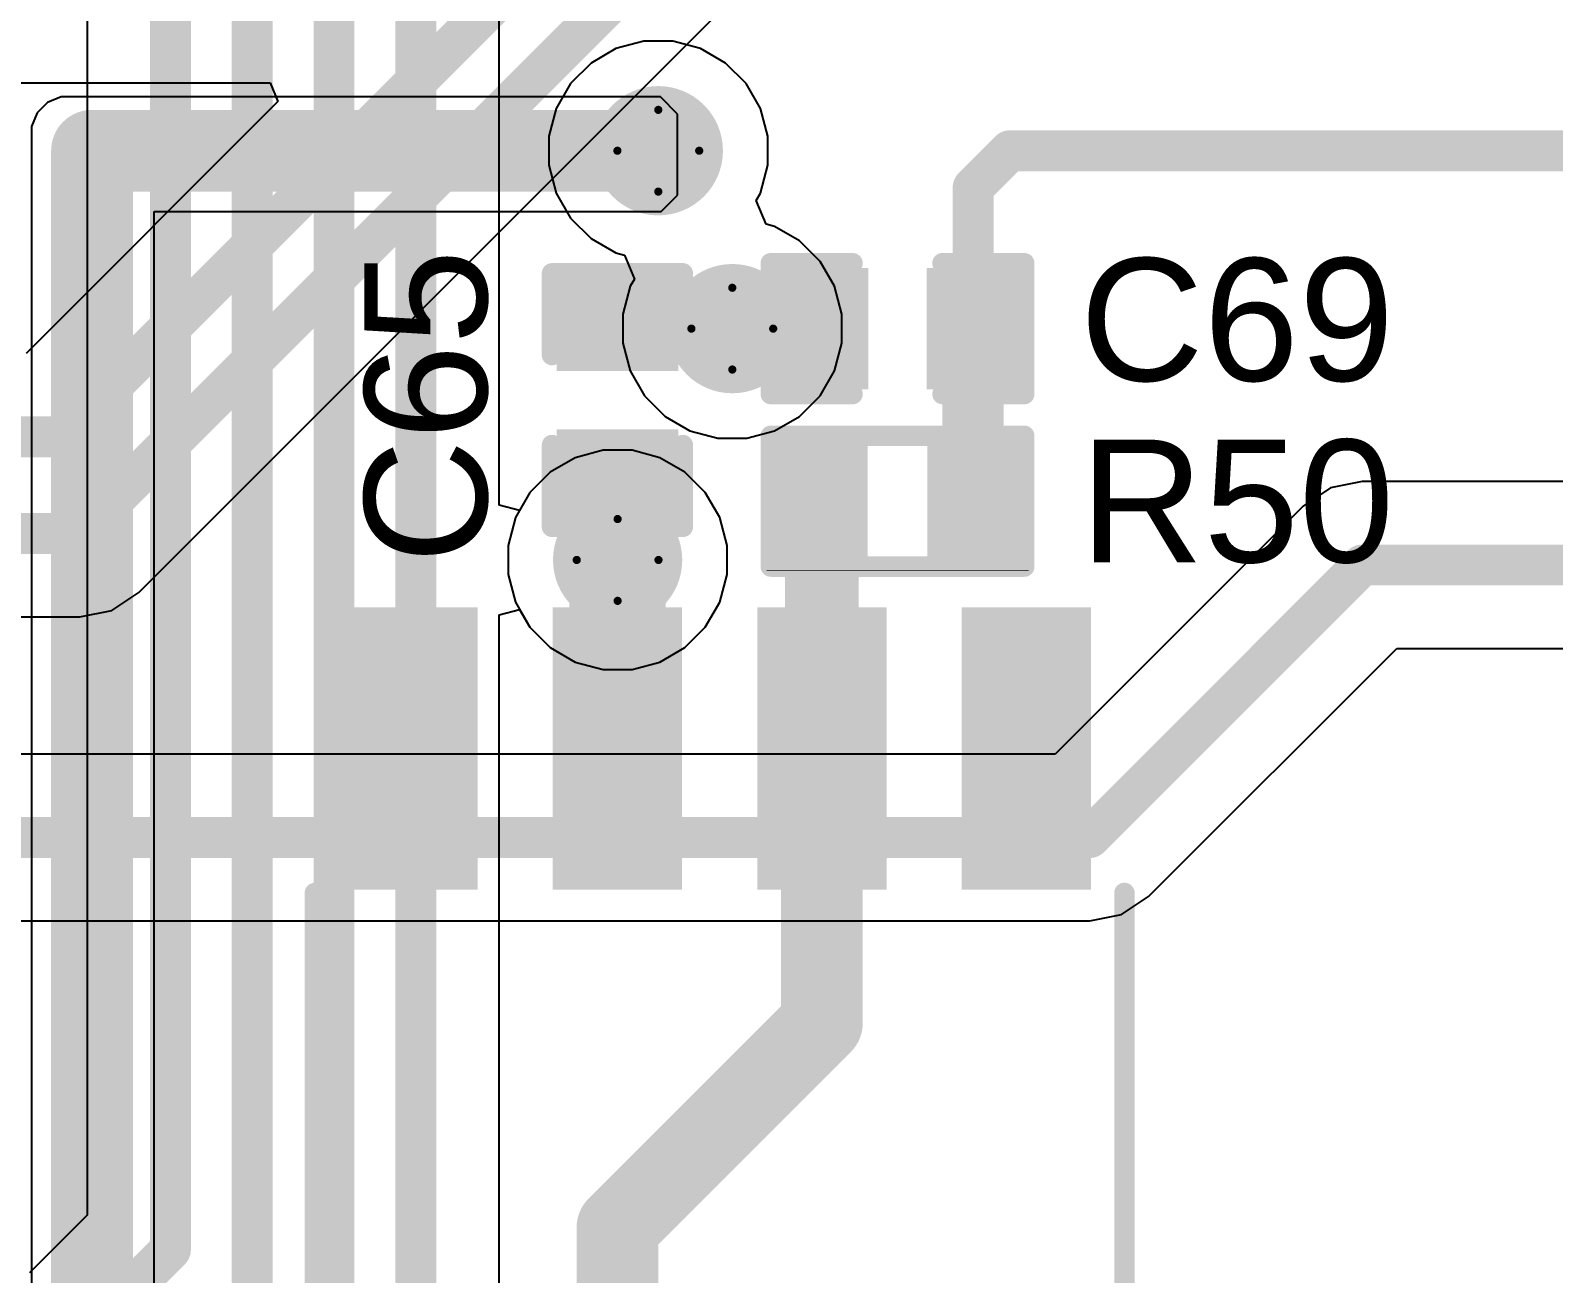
# Model space of a CAD drawing. Header units: inches. Extents: x -17.5 to 14.7, y -6.2 to 5.9.
# Drawn here: x 0.6383 to 1.0109, y 1.9564 to 2.2604 of the extents above; entities that cross this region are included whole.
import ezdxf

# ---------------------------------------------------------------- set-up
doc = ezdxf.new("R2010")
doc.units = ezdxf.units.IN
doc.header["$MEASUREMENT"] = 0
for name, color, linetype in [('Bottom Layer', 5, 'Continuous'), ('Bottom Solder', 6, 'Continuous'), ('Drill Drawing', 1, 'Continuous'), ('Ground Layer', 76, 'Continuous'), ('Power Layer', 16, 'Continuous'), ('Top Layer', 1, 'Continuous'), ('Top Overlay', 2, 'Continuous'), ('Top Paste', 8, 'Continuous'), ('Top Solder', 216, 'Continuous'), ('Via Holes', 16, 'Continuous')]:
    doc.layers.add(name, color=color, linetype=linetype)
doc.styles.add('Arial', font='', dxfattribs={"height": 0.2})
doc.styles.get('Arial').set_extended_font_data('Arial')

# ---------------------------------------------------------------- blocks, each defined once
blk = doc.blocks.new('SOIC_8_0_154___3_90___W______7')
at = {"layer": 'Top Layer'}
for points in [[(-0.13681, 0.06319), (-0.13681, 0.08681), (-0.07579, 0.08681), (-0.07579, 0.06319)], [(0.07579, 0.06319), (0.07579, 0.08681), (0.13681, 0.08681), (0.13681, 0.06319)], [(-0.13681, 0.01319), (-0.13681, 0.03681), (-0.07579, 0.03681), (-0.07579, 0.01319)], [(0.07579, 0.01319), (0.07579, 0.03681), (0.13681, 0.03681), (0.13681, 0.01319)], [(-0.13681, -0.03681), (-0.13681, -0.01319), (-0.07579, -0.01319), (-0.07579, -0.03681)], [(0.07579, -0.03681), (0.07579, -0.01319), (0.13681, -0.01319), (0.13681, -0.03681)], [(-0.13681, -0.08681), (-0.13681, -0.06319), (-0.07579, -0.06319), (-0.07579, -0.08681)], [(0.07579, -0.08681), (0.07579, -0.06319), (0.13681, -0.06319), (0.13681, -0.08681)]]:
    blk.add_hatch(color=1, dxfattribs=at).paths.add_polyline_path(points)
at = {"layer": 'Top Overlay'}
blk.add_hatch(color=2, dxfattribs=at).paths.add_polyline_path([(-0.07237, 0.06398), (-0.05837, 0.06398), (-0.05837, 0.08698), (-0.07237, 0.08698)])
at = {"layer": 'Top Paste'}
for points in [[(-0.13681, 0.06319), (-0.13681, 0.08681), (-0.07579, 0.08681), (-0.07579, 0.06319)], [(0.07579, 0.06319), (0.07579, 0.08681), (0.13681, 0.08681), (0.13681, 0.06319)], [(-0.13681, 0.01319), (-0.13681, 0.03681), (-0.07579, 0.03681), (-0.07579, 0.01319)], [(0.07579, 0.01319), (0.07579, 0.03681), (0.13681, 0.03681), (0.13681, 0.01319)], [(-0.13681, -0.03681), (-0.13681, -0.01319), (-0.07579, -0.01319), (-0.07579, -0.03681)], [(0.07579, -0.03681), (0.07579, -0.01319), (0.13681, -0.01319), (0.13681, -0.03681)], [(-0.13681, -0.08681), (-0.13681, -0.06319), (-0.07579, -0.06319), (-0.07579, -0.08681)], [(0.07579, -0.08681), (0.07579, -0.06319), (0.13681, -0.06319), (0.13681, -0.08681)]]:
    blk.add_hatch(color=8, dxfattribs=at).paths.add_polyline_path(points)
at = {"layer": 'Top Solder'}
for points in [[(-0.14081, 0.05919), (-0.14081, 0.09081), (-0.07179, 0.09081), (-0.07179, 0.05919)], [(0.07179, 0.05919), (0.07179, 0.09081), (0.14081, 0.09081), (0.14081, 0.05919)], [(-0.14081, 0.00919), (-0.14081, 0.04081), (-0.07179, 0.04081), (-0.07179, 0.00919)], [(0.07179, 0.00919), (0.07179, 0.04081), (0.14081, 0.04081), (0.14081, 0.00919)], [(-0.14081, -0.04081), (-0.14081, -0.00919), (-0.07179, -0.00919), (-0.07179, -0.04081)], [(0.07179, -0.04081), (0.07179, -0.00919), (0.14081, -0.00919), (0.14081, -0.04081)], [(-0.14081, -0.09081), (-0.14081, -0.05919), (-0.07179, -0.05919), (-0.07179, -0.09081)], [(0.07179, -0.09081), (0.07179, -0.05919), (0.14081, -0.05919), (0.14081, -0.09081)]]:
    blk.add_hatch(color=216, dxfattribs=at).paths.add_polyline_path(points)
at = {"layer": 'Top Overlay'}
for points in [[(-0.072, 0.099, 0.005, 0.005, 0), (0.071, 0.099, 0.005, 0.005, 0)], [(-0.14937, 0.081, 0.005, 0.005, 0), (-0.14937, 0.071, 0.005, 0.005, 0)], [(-0.14937, 0.081, 0.005, 0.005, 0), (-0.14437, 0.076, 0.005, 0.005, 0)], [(-0.14437, 0.076, 0.005, 0.005, 0), (-0.14937, 0.071, 0.005, 0.005, 0)], [(-0.072, -0.099, 0.005, 0.005, 0), (0.071, -0.099, 0.005, 0.005, 0)]]:
    blk.add_lwpolyline(points, format="xyseb", dxfattribs=at)
for points in [[(-0.07325, 0.099, 0.0025, 0.0025, 1), (-0.07075, 0.099, 0.0025, 0.0025, 1)], [(0.06975, 0.099, 0.0025, 0.0025, 1), (0.07225, 0.099, 0.0025, 0.0025, 1)], [(-0.15062, 0.081, 0.0025, 0.0025, 1), (-0.14812, 0.081, 0.0025, 0.0025, 1)], [(-0.15062, 0.081, 0.0025, 0.0025, 1), (-0.14812, 0.081, 0.0025, 0.0025, 1)], [(-0.14562, 0.076, 0.0025, 0.0025, 1), (-0.14312, 0.076, 0.0025, 0.0025, 1)], [(-0.14562, 0.076, 0.0025, 0.0025, 1), (-0.14312, 0.076, 0.0025, 0.0025, 1)], [(-0.15062, 0.071, 0.0025, 0.0025, 1), (-0.14812, 0.071, 0.0025, 0.0025, 1)], [(-0.15062, 0.071, 0.0025, 0.0025, 1), (-0.14812, 0.071, 0.0025, 0.0025, 1)], [(-0.07325, -0.099, 0.0025, 0.0025, 1), (-0.07075, -0.099, 0.0025, 0.0025, 1)], [(0.06975, -0.099, 0.0025, 0.0025, 1), (0.07225, -0.099, 0.0025, 0.0025, 1)]]:
    blk.add_lwpolyline(points, format="xyseb", close=True, dxfattribs=at)
blk = doc.blocks.new('R___0402_26')
at = {"layer": 'Top Layer'}
for points in [[(-0.0275, -0.0125), (-0.0275, 0.0125), (-0.0095, 0.0125), (-0.0095, -0.0125)], [(0.0095, -0.0125), (0.0095, 0.0125), (0.0275, 0.0125), (0.0275, -0.0125)]]:
    blk.add_hatch(color=1, dxfattribs=at).paths.add_polyline_path(points)
at = {"layer": 'Top Paste'}
for points in [[(-0.0275, -0.0125), (-0.0275, 0.0125), (-0.0095, 0.0125), (-0.0095, -0.0125)], [(0.0095, -0.0125), (0.0095, 0.0125), (0.0275, 0.0125), (0.0275, -0.0125)]]:
    blk.add_hatch(color=8, dxfattribs=at).paths.add_polyline_path(points)
at = {"layer": 'Top Solder'}
for points in [[(-0.02967, -0.01467), (-0.02967, 0.01467), (-0.00733, 0.01467), (-0.00733, -0.01467)], [(0.00733, -0.01467), (0.00733, 0.01467), (0.02967, 0.01467), (0.02967, -0.01467)]]:
    blk.add_hatch(color=216, dxfattribs=at).paths.add_polyline_path(points)
at = {"layer": 'Top Overlay'}
for points in [[(-0.031, -0.016, 0.005, 0.005, 0), (-0.031, 0.016, 0.005, 0.005, 0)], [(-0.031, 0.016, 0.005, 0.005, 0), (0.031, 0.016, 0.005, 0.005, 0)], [(0.031, -0.016, 0.005, 0.005, 0), (0.031, 0.016, 0.005, 0.005, 0)], [(-0.031, -0.016, 0.005, 0.005, 0), (0.031, -0.016, 0.005, 0.005, 0)], [(-0.032, -0.017, 0.000127, 0.000127, 0), (0.032, -0.017, 0.000127, 0.000127, 0)]]:
    blk.add_lwpolyline(points, format="xyseb", dxfattribs=at)
for points in [[(-0.03225, 0.016, 0.0025, 0.0025, 1), (-0.02975, 0.016, 0.0025, 0.0025, 1)], [(-0.03225, 0.016, 0.0025, 0.0025, 1), (-0.02975, 0.016, 0.0025, 0.0025, 1)], [(0.02975, 0.016, 0.0025, 0.0025, 1), (0.03225, 0.016, 0.0025, 0.0025, 1)], [(0.02975, 0.016, 0.0025, 0.0025, 1), (0.03225, 0.016, 0.0025, 0.0025, 1)], [(-0.03225, -0.016, 0.0025, 0.0025, 1), (-0.02975, -0.016, 0.0025, 0.0025, 1)], [(-0.03225, -0.016, 0.0025, 0.0025, 1), (-0.02975, -0.016, 0.0025, 0.0025, 1)], [(0.02975, -0.016, 0.0025, 0.0025, 1), (0.03225, -0.016, 0.0025, 0.0025, 1)], [(0.02975, -0.016, 0.0025, 0.0025, 1), (0.03225, -0.016, 0.0025, 0.0025, 1)], [(-0.03203, -0.017, 0.0000635, 0.0000635, 1), (-0.03197, -0.017, 0.0000635, 0.0000635, 1)], [(0.03197, -0.017, 0.0000635, 0.0000635, 1), (0.03203, -0.017, 0.0000635, 0.0000635, 1)]]:
    blk.add_lwpolyline(points, format="xyseb", close=True, dxfattribs=at)
blk = doc.blocks.new('C___0402_52')
at = {"layer": 'Top Layer'}
for points in [[(-0.0275, -0.0125), (-0.0275, 0.0125), (-0.0095, 0.0125), (-0.0095, -0.0125)], [(0.0095, -0.0125), (0.0095, 0.0125), (0.0275, 0.0125), (0.0275, -0.0125)]]:
    blk.add_hatch(color=1, dxfattribs=at).paths.add_polyline_path(points)
at = {"layer": 'Top Paste'}
for points in [[(-0.0275, -0.0125), (-0.0275, 0.0125), (-0.0095, 0.0125), (-0.0095, -0.0125)], [(0.0095, -0.0125), (0.0095, 0.0125), (0.0275, 0.0125), (0.0275, -0.0125)]]:
    blk.add_hatch(color=8, dxfattribs=at).paths.add_polyline_path(points)
at = {"layer": 'Top Solder'}
for points in [[(-0.02986, -0.01486), (-0.02986, 0.01486), (-0.00714, 0.01486), (-0.00714, -0.01486)], [(0.00714, -0.01486), (0.00714, 0.01486), (0.02986, 0.01486), (0.02986, -0.01486)]]:
    blk.add_hatch(color=216, dxfattribs=at).paths.add_polyline_path(points)
at = {"layer": 'Top Overlay'}
for points in [[(-0.031, 0.016, 0.005, 0.005, 0), (-0.011, 0.016, 0.005, 0.005, 0)], [(-0.031, -0.016, 0.005, 0.005, 0), (-0.031, 0.016, 0.005, 0.005, 0)], [(0.011, 0.016, 0.005, 0.005, 0), (0.031, 0.016, 0.005, 0.005, 0)], [(0.031, -0.016, 0.005, 0.005, 0), (0.031, 0.016, 0.005, 0.005, 0)], [(-0.031, -0.016, 0.005, 0.005, 0), (-0.011, -0.016, 0.005, 0.005, 0)], [(0.011, -0.016, 0.005, 0.005, 0), (0.031, -0.016, 0.005, 0.005, 0)]]:
    blk.add_lwpolyline(points, format="xyseb", dxfattribs=at)
for points in [[(-0.03225, 0.016, 0.0025, 0.0025, 1), (-0.02975, 0.016, 0.0025, 0.0025, 1)], [(-0.03225, 0.016, 0.0025, 0.0025, 1), (-0.02975, 0.016, 0.0025, 0.0025, 1)], [(-0.01225, 0.016, 0.0025, 0.0025, 1), (-0.00975, 0.016, 0.0025, 0.0025, 1)], [(0.00975, 0.016, 0.0025, 0.0025, 1), (0.01225, 0.016, 0.0025, 0.0025, 1)], [(0.02975, 0.016, 0.0025, 0.0025, 1), (0.03225, 0.016, 0.0025, 0.0025, 1)], [(0.02975, 0.016, 0.0025, 0.0025, 1), (0.03225, 0.016, 0.0025, 0.0025, 1)], [(-0.03225, -0.016, 0.0025, 0.0025, 1), (-0.02975, -0.016, 0.0025, 0.0025, 1)], [(-0.03225, -0.016, 0.0025, 0.0025, 1), (-0.02975, -0.016, 0.0025, 0.0025, 1)], [(-0.01225, -0.016, 0.0025, 0.0025, 1), (-0.00975, -0.016, 0.0025, 0.0025, 1)], [(0.00975, -0.016, 0.0025, 0.0025, 1), (0.01225, -0.016, 0.0025, 0.0025, 1)], [(0.02975, -0.016, 0.0025, 0.0025, 1), (0.03225, -0.016, 0.0025, 0.0025, 1)], [(0.02975, -0.016, 0.0025, 0.0025, 1), (0.03225, -0.016, 0.0025, 0.0025, 1)]]:
    blk.add_lwpolyline(points, format="xyseb", close=True, dxfattribs=at)
blk = doc.blocks.new('C___0402_53')
at = {"layer": 'Top Layer'}
for points in [[(-0.0275, -0.0125), (-0.0275, 0.0125), (-0.0095, 0.0125), (-0.0095, -0.0125)], [(0.0095, -0.0125), (0.0095, 0.0125), (0.0275, 0.0125), (0.0275, -0.0125)]]:
    blk.add_hatch(color=1, dxfattribs=at).paths.add_polyline_path(points)
at = {"layer": 'Top Paste'}
for points in [[(-0.0275, -0.0125), (-0.0275, 0.0125), (-0.0095, 0.0125), (-0.0095, -0.0125)], [(0.0095, -0.0125), (0.0095, 0.0125), (0.0275, 0.0125), (0.0275, -0.0125)]]:
    blk.add_hatch(color=8, dxfattribs=at).paths.add_polyline_path(points)
at = {"layer": 'Top Solder'}
for points in [[(-0.02986, -0.01486), (-0.02986, 0.01486), (-0.00714, 0.01486), (-0.00714, -0.01486)], [(0.00714, -0.01486), (0.00714, 0.01486), (0.02986, 0.01486), (0.02986, -0.01486)]]:
    blk.add_hatch(color=216, dxfattribs=at).paths.add_polyline_path(points)
at = {"layer": 'Top Overlay'}
for points in [[(-0.031, 0.016, 0.005, 0.005, 0), (-0.011, 0.016, 0.005, 0.005, 0)], [(-0.031, 0.016, 0.005, 0.005, 0), (-0.031, -0.016, 0.005, 0.005, 0)], [(0.011, 0.016, 0.005, 0.005, 0), (0.031, 0.016, 0.005, 0.005, 0)], [(0.031, 0.016, 0.005, 0.005, 0), (0.031, -0.016, 0.005, 0.005, 0)], [(-0.031, -0.016, 0.005, 0.005, 0), (-0.011, -0.016, 0.005, 0.005, 0)], [(0.011, -0.016, 0.005, 0.005, 0), (0.031, -0.016, 0.005, 0.005, 0)]]:
    blk.add_lwpolyline(points, format="xyseb", dxfattribs=at)
for points in [[(-0.03225, 0.016, 0.0025, 0.0025, 1), (-0.02975, 0.016, 0.0025, 0.0025, 1)], [(-0.03225, 0.016, 0.0025, 0.0025, 1), (-0.02975, 0.016, 0.0025, 0.0025, 1)], [(-0.01225, 0.016, 0.0025, 0.0025, 1), (-0.00975, 0.016, 0.0025, 0.0025, 1)], [(0.00975, 0.016, 0.0025, 0.0025, 1), (0.01225, 0.016, 0.0025, 0.0025, 1)], [(0.02975, 0.016, 0.0025, 0.0025, 1), (0.03225, 0.016, 0.0025, 0.0025, 1)], [(0.02975, 0.016, 0.0025, 0.0025, 1), (0.03225, 0.016, 0.0025, 0.0025, 1)], [(-0.03225, -0.016, 0.0025, 0.0025, 1), (-0.02975, -0.016, 0.0025, 0.0025, 1)], [(-0.03225, -0.016, 0.0025, 0.0025, 1), (-0.02975, -0.016, 0.0025, 0.0025, 1)], [(-0.01225, -0.016, 0.0025, 0.0025, 1), (-0.00975, -0.016, 0.0025, 0.0025, 1)], [(0.00975, -0.016, 0.0025, 0.0025, 1), (0.01225, -0.016, 0.0025, 0.0025, 1)], [(0.02975, -0.016, 0.0025, 0.0025, 1), (0.03225, -0.016, 0.0025, 0.0025, 1)], [(0.02975, -0.016, 0.0025, 0.0025, 1), (0.03225, -0.016, 0.0025, 0.0025, 1)]]:
    blk.add_lwpolyline(points, format="xyseb", close=True, dxfattribs=at)

msp = doc.modelspace()

# ---------------------------------------------------------------- hatches: boundary and pattern name
at = {"layer": 'Bottom Layer'}
h = msp.add_hatch(color=5, dxfattribs=at)
edge = h.paths.add_edge_path()
edge.add_arc((0.7919, 2.23098), 0.01181, 0, 360)
h = msp.add_hatch(color=5, dxfattribs=at)
edge = h.paths.add_edge_path()
edge.add_arc((0.81, 2.18747), 0.01181, 0, 360)
h = msp.add_hatch(color=5, dxfattribs=at)
edge = h.paths.add_edge_path()
edge.add_arc((0.78195, 2.1309), 0.01181, 0, 360)
at = {"layer": 'Bottom Solder'}
h = msp.add_hatch(color=6, dxfattribs=at)
edge = h.paths.add_edge_path()
edge.add_arc((0.7919, 2.23098), 0.01581, 0, 360)
h = msp.add_hatch(color=6, dxfattribs=at)
edge = h.paths.add_edge_path()
edge.add_arc((0.81, 2.18747), 0.01581, 0, 360)
h = msp.add_hatch(color=6, dxfattribs=at)
edge = h.paths.add_edge_path()
edge.add_arc((0.78195, 2.1309), 0.01581, 0, 360)
at = {"layer": 'Ground Layer'}
h = msp.add_hatch(color=76, dxfattribs=at)
edge = h.paths.add_edge_path()
edge.add_arc((0.7919, 2.23098), 0.01181, 0, 360)
h = msp.add_hatch(color=76, dxfattribs=at)
edge = h.paths.add_edge_path()
edge.add_arc((0.81, 2.18747), 0.01181, 0, 360)
h = msp.add_hatch(color=76, dxfattribs=at)
edge = h.paths.add_edge_path()
edge.add_arc((0.78195, 2.1309), 0.01181, 0, 360)
at = {"layer": 'Power Layer'}
h = msp.add_hatch(color=16, dxfattribs=at)
edge = h.paths.add_edge_path()
edge.add_arc((0.7919, 2.23098), 0.01181, 0, 360)
h = msp.add_hatch(color=16, dxfattribs=at)
edge = h.paths.add_edge_path()
edge.add_arc((0.81, 2.18747), 0.01181, 0, 360)
h = msp.add_hatch(color=16, dxfattribs=at)
edge = h.paths.add_edge_path()
edge.add_arc((0.78195, 2.1309), 0.01181, 0, 360)
at = {"layer": 'Top Layer'}
h = msp.add_hatch(color=1, dxfattribs=at)
edge = h.paths.add_edge_path()
edge.add_arc((0.7919, 2.23098), 0.01181, 0, 360)
h = msp.add_hatch(color=1, dxfattribs=at)
edge = h.paths.add_edge_path()
edge.add_arc((0.81, 2.18747), 0.01181, 0, 360)
for points in [[(0.81, 2.17548), (0.84091, 2.17548), (0.84091, 2.19937), (0.81, 2.19937)], [(0.7694, 2.1795), (0.81, 2.1795), (0.81, 2.1975), (0.7694, 2.1975)], [(0.82291, 2.13277), (0.84091, 2.13277), (0.84091, 2.15777), (0.82291, 2.15777)], [(0.7701, 2.08477), (0.79372, 2.08477), (0.79372, 2.15427), (0.7701, 2.15427)], [(0.82291, 2.08477), (0.84091, 2.08477), (0.84091, 2.14527), (0.82291, 2.14527)]]:
    msp.add_hatch(color=1, dxfattribs=at).paths.add_polyline_path(points)
h = msp.add_hatch(color=1, dxfattribs=at)
edge = h.paths.add_edge_path()
edge.add_arc((0.78195, 2.1309), 0.01181, 0, 360)
at = {"layer": 'Top Solder'}
h = msp.add_hatch(color=216, dxfattribs=at)
edge = h.paths.add_edge_path()
edge.add_arc((0.7919, 2.23098), 0.01581, 0, 360)
h = msp.add_hatch(color=216, dxfattribs=at)
edge = h.paths.add_edge_path()
edge.add_arc((0.81, 2.18747), 0.01581, 0, 360)
h = msp.add_hatch(color=216, dxfattribs=at)
edge = h.paths.add_edge_path()
edge.add_arc((0.78195, 2.1309), 0.01581, 0, 360)
at = {"layer": 'Via Holes'}
h = msp.add_hatch(color=7, dxfattribs=at)
edge = h.paths.add_edge_path()
edge.add_arc((0.7919, 2.23098), 0.00591, 0, 360)
h = msp.add_hatch(color=7, dxfattribs=at)
edge = h.paths.add_edge_path()
edge.add_arc((0.81, 2.18747), 0.00591, 0, 360)
h = msp.add_hatch(color=7, dxfattribs=at)
edge = h.paths.add_edge_path()
edge.add_arc((0.78195, 2.1309), 0.00591, 0, 360)

# ---------------------------------------------------------------- linework, layer by layer
at = {"layer": 'Bottom Layer'}
for p, q in [((0.66482, 2.12297), (0.81561, 2.27376)), ((0.48529, 2.24761), (0.69696, 2.24761)), ((0.69696, 2.24761), (0.69887, 2.24299)), ((0.69887, 2.24299), (0.63728, 2.18139)), ((0.77842, 2.15771), (0.7716, 2.15588)), ((0.78548, 2.15771), (0.77842, 2.15771)), ((0.7923, 2.15588), (0.78548, 2.15771)), ((0.7716, 2.15588), (0.76549, 2.15235)), ((0.79841, 2.15235), (0.7923, 2.15588)), ((0.76549, 2.15235), (0.76049, 2.14736)), ((0.8034, 2.14736), (0.79841, 2.15235)), ((0.96407, 2.15006), (0.95627, 2.14851)), ((1.21264, 2.15006), (0.96407, 2.15006)), ((0.76049, 2.14736), (0.75696, 2.14125)), ((0.80693, 2.14125), (0.8034, 2.14736)), ((0.95627, 2.14851), (0.94965, 2.14409)), ((0.94965, 2.14409), (0.88896, 2.08339)), ((0.75696, 2.14125), (0.75514, 2.13443)), ((0.80876, 2.13443), (0.80693, 2.14125)), ((0.75514, 2.13443), (0.75514, 2.12737)), ((0.80876, 2.12737), (0.80876, 2.13443)), ((0.75514, 2.12737), (0.75696, 2.12055)), ((0.80693, 2.12055), (0.80876, 2.12737)), ((0.65821, 2.11855), (0.66482, 2.12297)), ((0.75696, 2.12055), (0.76049, 2.11444)), ((0.8034, 2.11444), (0.80693, 2.12055)), ((0.25452, 2.117), (0.6504, 2.117)), ((0.6504, 2.117), (0.65821, 2.11855)), ((0.76049, 2.11444), (0.76549, 2.10945)), ((0.79841, 2.10945), (0.8034, 2.11444)), ((0.76549, 2.10945), (0.7716, 2.10592)), ((0.7923, 2.10592), (0.79841, 2.10945)), ((0.91182, 2.04858), (0.97252, 2.10928)), ((0.97252, 2.10928), (1.21264, 2.10928)), ((0.7716, 2.10592), (0.77842, 2.10409)), ((0.78548, 2.10409), (0.7923, 2.10592)), ((0.77842, 2.10409), (0.78548, 2.10409)), ((0.88896, 2.08339), (0.04666, 2.08339)), ((0.90521, 2.04416), (0.91182, 2.04858)), ((0.03822, 2.04261), (0.89741, 2.04261)), ((0.89741, 2.04261), (0.90521, 2.04416))]:
    msp.add_line(p, q, dxfattribs=at)
for points in [[(0.64572, 2.161, 0.01, 0.01, 0), (0.79888, 2.31415, 0.01, 0.01, 0)], [(0.6504, 2.13739, 0.01, 0.01, 0), (0.80716, 2.29415, 0.01, 0.01, 0)], [(0.13486, 2.161, 0.01, 0.01, 0), (0.64572, 2.161, 0.01, 0.01, 0)], [(0.237, 2.13739, 0.01, 0.01, 0), (0.6504, 2.13739, 0.01, 0.01, 0)], [(0.89741, 2.063, 0.01, 0.01, 0), (0.96407, 2.12967, 0.01, 0.01, 0)], [(0.96407, 2.12967, 0.01, 0.01, 0), (1.23016, 2.12967, 0.01, 0.01, 0)], [(0.03822, 2.063, 0.01, 0.01, 0), (0.89741, 2.063, 0.01, 0.01, 0)]]:
    msp.add_lwpolyline(points, format="xyseb", dxfattribs=at)
for points in [[(0.64322, 2.161, 0.005, 0.005, 1), (0.64822, 2.161, 0.005, 0.005, 1)], [(0.64322, 2.161, 0.005, 0.005, 1), (0.64822, 2.161, 0.005, 0.005, 1)], [(0.6479, 2.13739, 0.005, 0.005, 1), (0.6529, 2.13739, 0.005, 0.005, 1)], [(0.6479, 2.13739, 0.005, 0.005, 1), (0.6529, 2.13739, 0.005, 0.005, 1)], [(0.96157, 2.12967, 0.005, 0.005, 1), (0.96657, 2.12967, 0.005, 0.005, 1)], [(0.96157, 2.12967, 0.005, 0.005, 1), (0.96657, 2.12967, 0.005, 0.005, 1)], [(0.8949, 2.063, 0.005, 0.005, 1), (0.8999, 2.063, 0.005, 0.005, 1)], [(0.8949, 2.063, 0.005, 0.005, 1), (0.8999, 2.063, 0.005, 0.005, 1)]]:
    msp.add_lwpolyline(points, format="xyseb", close=True, dxfattribs=at)
at = {"layer": 'Drill Drawing'}
for points in [[(0.7819, 2.23098, 0.002, 0.002, 0), (0.7919, 2.24098, 0.002, 0.002, 0)], [(0.7919, 2.24098, 0.002, 0.002, 0), (0.8019, 2.23098, 0.002, 0.002, 0)], [(0.7819, 2.23098, 0.002, 0.002, 0), (0.7919, 2.22098, 0.002, 0.002, 0)], [(0.7919, 2.22098, 0.002, 0.002, 0), (0.8019, 2.23098, 0.002, 0.002, 0)], [(0.8, 2.18747, 0.002, 0.002, 0), (0.81, 2.19747, 0.002, 0.002, 0)], [(0.81, 2.19747, 0.002, 0.002, 0), (0.82, 2.18747, 0.002, 0.002, 0)], [(0.8, 2.18747, 0.002, 0.002, 0), (0.81, 2.17747, 0.002, 0.002, 0)], [(0.81, 2.17747, 0.002, 0.002, 0), (0.82, 2.18747, 0.002, 0.002, 0)], [(0.77195, 2.1309, 0.002, 0.002, 0), (0.78195, 2.1409, 0.002, 0.002, 0)], [(0.78195, 2.1409, 0.002, 0.002, 0), (0.79195, 2.1309, 0.002, 0.002, 0)], [(0.77195, 2.1309, 0.002, 0.002, 0), (0.78195, 2.1209, 0.002, 0.002, 0)], [(0.78195, 2.1209, 0.002, 0.002, 0), (0.79195, 2.1309, 0.002, 0.002, 0)]]:
    msp.add_lwpolyline(points, format="xyseb", dxfattribs=at)
for points in [[(0.7914, 2.24098, 0.001, 0.001, 1), (0.7924, 2.24098, 0.001, 0.001, 1)], [(0.7914, 2.24098, 0.001, 0.001, 1), (0.7924, 2.24098, 0.001, 0.001, 1)], [(0.7814, 2.23098, 0.001, 0.001, 1), (0.7824, 2.23098, 0.001, 0.001, 1)], [(0.7814, 2.23098, 0.001, 0.001, 1), (0.7824, 2.23098, 0.001, 0.001, 1)], [(0.8014, 2.23098, 0.001, 0.001, 1), (0.8024, 2.23098, 0.001, 0.001, 1)], [(0.8014, 2.23098, 0.001, 0.001, 1), (0.8024, 2.23098, 0.001, 0.001, 1)], [(0.7914, 2.22098, 0.001, 0.001, 1), (0.7924, 2.22098, 0.001, 0.001, 1)], [(0.7914, 2.22098, 0.001, 0.001, 1), (0.7924, 2.22098, 0.001, 0.001, 1)], [(0.8095, 2.19747, 0.001, 0.001, 1), (0.8105, 2.19747, 0.001, 0.001, 1)], [(0.8095, 2.19747, 0.001, 0.001, 1), (0.8105, 2.19747, 0.001, 0.001, 1)], [(0.7995, 2.18747, 0.001, 0.001, 1), (0.8005, 2.18747, 0.001, 0.001, 1)], [(0.7995, 2.18747, 0.001, 0.001, 1), (0.8005, 2.18747, 0.001, 0.001, 1)], [(0.8195, 2.18747, 0.001, 0.001, 1), (0.8205, 2.18747, 0.001, 0.001, 1)], [(0.8195, 2.18747, 0.001, 0.001, 1), (0.8205, 2.18747, 0.001, 0.001, 1)], [(0.8095, 2.17747, 0.001, 0.001, 1), (0.8105, 2.17747, 0.001, 0.001, 1)], [(0.8095, 2.17747, 0.001, 0.001, 1), (0.8105, 2.17747, 0.001, 0.001, 1)], [(0.78145, 2.1409, 0.001, 0.001, 1), (0.78245, 2.1409, 0.001, 0.001, 1)], [(0.78145, 2.1409, 0.001, 0.001, 1), (0.78245, 2.1409, 0.001, 0.001, 1)], [(0.77145, 2.1309, 0.001, 0.001, 1), (0.77245, 2.1309, 0.001, 0.001, 1)], [(0.77145, 2.1309, 0.001, 0.001, 1), (0.77245, 2.1309, 0.001, 0.001, 1)], [(0.79145, 2.1309, 0.001, 0.001, 1), (0.79245, 2.1309, 0.001, 0.001, 1)], [(0.79145, 2.1309, 0.001, 0.001, 1), (0.79245, 2.1309, 0.001, 0.001, 1)], [(0.78145, 2.1209, 0.001, 0.001, 1), (0.78245, 2.1209, 0.001, 0.001, 1)], [(0.78145, 2.1209, 0.001, 0.001, 1), (0.78245, 2.1209, 0.001, 0.001, 1)]]:
    msp.add_lwpolyline(points, format="xyseb", close=True, dxfattribs=at)
at = {"layer": 'Ground Layer'}
for p, q in [((0.65218, 2.35453), (0.65218, 1.97066)), ((0.75297, 2.14433), (0.75297, 2.32123)), ((0.77842, 2.15771), (0.7716, 2.15588)), ((0.78548, 2.15771), (0.77842, 2.15771)), ((0.7923, 2.15588), (0.78548, 2.15771)), ((0.7716, 2.15588), (0.76549, 2.15235)), ((0.79841, 2.15235), (0.7923, 2.15588)), ((0.76549, 2.15235), (0.76049, 2.14736)), ((0.8034, 2.14736), (0.79841, 2.15235)), ((0.76049, 2.14736), (0.75797, 2.14299)), ((0.80693, 2.14125), (0.8034, 2.14736)), ((0.75797, 2.14299), (0.75297, 2.14433)), ((0.80876, 2.13443), (0.80693, 2.14125)), ((0.80876, 2.12737), (0.80876, 2.13443)), ((0.80693, 2.12055), (0.80876, 2.12737)), ((0.8034, 2.11444), (0.80693, 2.12055)), ((0.75297, 2.11748), (0.75797, 2.11881)), ((0.75297, 1.93465), (0.75297, 2.11748)), ((0.75797, 2.11881), (0.76049, 2.11444)), ((0.76049, 2.11444), (0.76549, 2.10945)), ((0.79841, 2.10945), (0.8034, 2.11444)), ((0.76549, 2.10945), (0.7716, 2.10592)), ((0.7923, 2.10592), (0.79841, 2.10945)), ((0.7716, 2.10592), (0.77842, 2.10409)), ((0.78548, 2.10409), (0.7923, 2.10592)), ((0.77842, 2.10409), (0.78548, 2.10409)), ((0.65218, 1.97066), (0.63808, 1.95655))]:
    msp.add_line(p, q, dxfattribs=at)
for points in [[(0.67258, 1.96221, 0.01, 0.01, 0), (0.67258, 2.35453, 0.01, 0.01, 0)], [(0.69258, 1.95122, 0.01, 0.01, 0), (0.69258, 2.34625, 0.01, 0.01, 0)], [(0.71258, 1.94294, 0.01, 0.01, 0), (0.71258, 2.33796, 0.01, 0.01, 0)], [(0.73258, 1.93465, 0.01, 0.01, 0), (0.73258, 2.32968, 0.01, 0.01, 0)], [(0.64653, 1.93616, 0.01, 0.01, 0), (0.67258, 1.96221, 0.01, 0.01, 0)]]:
    msp.add_lwpolyline(points, format="xyseb", dxfattribs=at)
msp.add_lwpolyline([(0.67008, 1.96221, 0.005, 0.005, 1), (0.67508, 1.96221, 0.005, 0.005, 1)], format="xyseb", close=True, dxfattribs=at)
msp.add_lwpolyline([(0.67008, 1.96221, 0.005, 0.005, 1), (0.67508, 1.96221, 0.005, 0.005, 1)], format="xyseb", close=True, dxfattribs=at)
at = {"layer": 'Power Layer'}
for p, q in [((0.78837, 2.25779), (0.78155, 2.25596)), ((0.79543, 2.25779), (0.78837, 2.25779)), ((0.80225, 2.25596), (0.79543, 2.25779)), ((0.78155, 2.25596), (0.77544, 2.25243)), ((0.80836, 2.25243), (0.80225, 2.25596)), ((0.77544, 2.25243), (0.77045, 2.24744)), ((0.81336, 2.24744), (0.80836, 2.25243)), ((0.77045, 2.24744), (0.76692, 2.24132)), ((0.81689, 2.24132), (0.81336, 2.24744)), ((0.76692, 2.24132), (0.76509, 2.23451)), ((0.81871, 2.23451), (0.81689, 2.24132)), ((0.76509, 2.23451), (0.76509, 2.22745)), ((0.81871, 2.22745), (0.81871, 2.23451)), ((0.76509, 2.22745), (0.76692, 2.22063)), ((0.81689, 2.22063), (0.81871, 2.22745)), ((0.76692, 2.22063), (0.77045, 2.21451)), ((0.81585, 2.21883), (0.81689, 2.22063)), ((0.81826, 2.21301), (0.81585, 2.21883)), ((0.77045, 2.21451), (0.77544, 2.20952)), ((0.82035, 2.21245), (0.81826, 2.21301)), ((0.77544, 2.20952), (0.78155, 2.20599)), ((0.82646, 2.20892), (0.82035, 2.21245)), ((0.78155, 2.20599), (0.78364, 2.20543)), ((0.78364, 2.20543), (0.78605, 2.19961)), ((0.83145, 2.20393), (0.82646, 2.20892)), ((0.83498, 2.19782), (0.83145, 2.20393)), ((0.78605, 2.19961), (0.78502, 2.19782)), ((0.78502, 2.19782), (0.78319, 2.191)), ((0.83681, 2.191), (0.83498, 2.19782)), ((0.78319, 2.191), (0.78319, 2.18394)), ((0.83681, 2.18394), (0.83681, 2.191)), ((0.78319, 2.18394), (0.78502, 2.17712)), ((0.83498, 2.17712), (0.83681, 2.18394)), ((0.78502, 2.17712), (0.78855, 2.171)), ((0.83145, 2.171), (0.83498, 2.17712)), ((0.78855, 2.171), (0.79354, 2.16601)), ((0.82646, 2.16601), (0.83145, 2.171)), ((0.79354, 2.16601), (0.79965, 2.16248)), ((0.82035, 2.16248), (0.82646, 2.16601)), ((0.79965, 2.16248), (0.80647, 2.16066)), ((0.80647, 2.16066), (0.81353, 2.16066)), ((0.81353, 2.16066), (0.82035, 2.16248))]:
    msp.add_line(p, q, dxfattribs=at)
at = {"layer": 'Top Layer'}
for p, q in [((0.64251, 2.24276), (0.63998, 2.24022)), ((0.64582, 2.24413), (0.64251, 2.24276)), ((0.64761, 2.24413), (0.64582, 2.24413)), ((0.79241, 2.24413), (0.64761, 2.24413)), ((0.79661, 2.23993), (0.79241, 2.24413)), ((0.63998, 2.24022), (0.63861, 2.23692)), ((0.79661, 2.22013), (0.79661, 2.23993)), ((0.63861, 2.23692), (0.63861, 2.23513)), ((0.63861, 2.23513), (0.63861, 2.23513)), ((0.63861, 2.23513), (0.63861, 1.75013)), ((0.79261, 2.21613), (0.79661, 2.22013)), ((0.66861, 1.7705), (0.6686, 2.21613)), ((0.6686, 2.21613), (0.79261, 2.21613))]:
    msp.add_line(p, q, dxfattribs=at)
for points in [[(0.6534, 2.23098, 0.02, 0.02, 0), (0.7919, 2.23098, 0.02, 0.02, 0)], [(0.6534, 1.7558, 0.02, 0.02, 0), (0.6534, 2.23098, 0.02, 0.02, 0)], [(0.86891, 2.22198, 0.01, 0.01, 0), (0.87791, 2.23098, 0.01, 0.01, 0)], [(0.87791, 2.23098, 0.01, 0.01, 0), (1.20545, 2.23098, 0.01, 0.01, 0)], [(0.86891, 2.18747, 0.01, 0.01, 0), (0.86891, 2.22198, 0.01, 0.01, 0)], [(0.86891, 2.14527, 0.015, 0.015, 0), (0.86891, 2.18747, 0.015, 0.015, 0)], [(0.83191, 2.01763, 0.02, 0.02, 0), (0.83191, 2.08477, 0.02, 0.02, 0)], [(0.78191, 1.96763, 0.02, 0.02, 0), (0.83191, 2.01763, 0.02, 0.02, 0)], [(0.78191, 1.87217, 0.02, 0.02, 0), (0.78191, 1.96763, 0.02, 0.02, 0)]]:
    msp.add_lwpolyline(points, format="xyseb", dxfattribs=at)
for points in [[(0.6484, 2.23098, 0.01, 0.01, 1), (0.6584, 2.23098, 0.01, 0.01, 1)], [(0.6484, 2.23098, 0.01, 0.01, 1), (0.6584, 2.23098, 0.01, 0.01, 1)], [(0.7869, 2.23098, 0.01, 0.01, 1), (0.7969, 2.23098, 0.01, 0.01, 1)], [(0.87541, 2.23098, 0.005, 0.005, 1), (0.88041, 2.23098, 0.005, 0.005, 1)], [(0.87541, 2.23098, 0.005, 0.005, 1), (0.88041, 2.23098, 0.005, 0.005, 1)], [(0.86641, 2.22198, 0.005, 0.005, 1), (0.87141, 2.22198, 0.005, 0.005, 1)], [(0.86641, 2.22198, 0.005, 0.005, 1), (0.87141, 2.22198, 0.005, 0.005, 1)], [(0.86516, 2.18747, 0.0075, 0.0075, 1), (0.87266, 2.18747, 0.0075, 0.0075, 1)], [(0.86641, 2.18747, 0.005, 0.005, 1), (0.87141, 2.18747, 0.005, 0.005, 1)], [(0.86516, 2.14527, 0.0075, 0.0075, 1), (0.87266, 2.14527, 0.0075, 0.0075, 1)], [(0.82691, 2.08477, 0.01, 0.01, 1), (0.83691, 2.08477, 0.01, 0.01, 1)], [(0.82691, 2.01763, 0.01, 0.01, 1), (0.83691, 2.01763, 0.01, 0.01, 1)], [(0.82691, 2.01763, 0.01, 0.01, 1), (0.83691, 2.01763, 0.01, 0.01, 1)], [(0.77691, 1.96763, 0.01, 0.01, 1), (0.78691, 1.96763, 0.01, 0.01, 1)], [(0.77691, 1.96763, 0.01, 0.01, 1), (0.78691, 1.96763, 0.01, 0.01, 1)]]:
    msp.add_lwpolyline(points, format="xyseb", close=True, dxfattribs=at)
at = {"layer": 'Top Solder'}
for points in [[(0.6534, 2.23098, 0.02, 0.02, 0), (0.7819, 2.23098, 0.02, 0.02, 0)], [(0.6534, 1.7558, 0.02, 0.02, 0), (0.6534, 2.23098, 0.02, 0.02, 0)]]:
    msp.add_lwpolyline(points, format="xyseb", dxfattribs=at)
for points in [[(0.6484, 2.23098, 0.01, 0.01, 1), (0.6584, 2.23098, 0.01, 0.01, 1)], [(0.6484, 2.23098, 0.01, 0.01, 1), (0.6584, 2.23098, 0.01, 0.01, 1)], [(0.7769, 2.23098, 0.01, 0.01, 1), (0.7869, 2.23098, 0.01, 0.01, 1)]]:
    msp.add_lwpolyline(points, format="xyseb", close=True, dxfattribs=at)

# ---------------------------------------------------------------- block references
for name, p in [('C___0402_52', (0.85041, 2.18747)), ('R___0402_26', (0.85041, 2.14527))]:
    msp.add_blockref(name, p)
at = {"rotation": 90}
for name, p in [('C___0402_53', (0.7819, 2.17)), ('SOIC_8_0_154___3_90___W______7', (0.80691, 1.97847))]:
    msp.add_blockref(name, p, dxfattribs=at)

# ---------------------------------------------------------------- texts
at = {"layer": 'Top Overlay', "style": 'Arial'}
for s, rotation, p in [('C65', 90, (0.75, 2.13001)), ('C69', 360, (0.89501, 2.1747)), ('R50', 360, (0.89501, 2.13033))]:
    msp.add_text(s, height=0.03, rotation=rotation, dxfattribs=at).set_placement(p)

doc.saveas('drawing.dxf')
